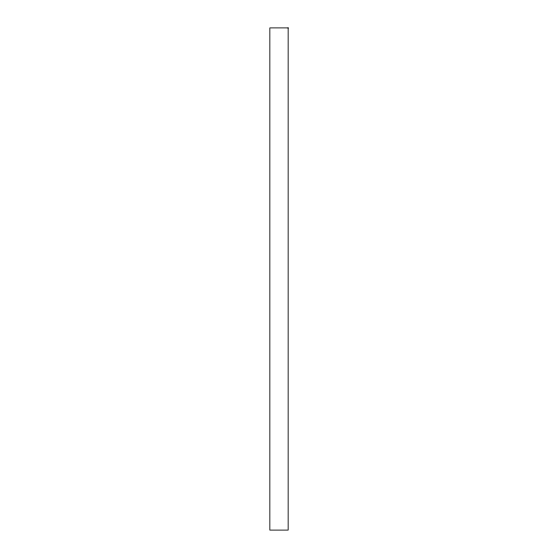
<?xml version="1.0" encoding="UTF-8"?>
<svg xmlns="http://www.w3.org/2000/svg" width="558" height="558" viewBox="0 0 558 558"><rect width="100%" height="100%" fill="white"/><g stroke="black" fill="none" stroke-linecap="round" stroke-linejoin="round"><path stroke-width="0.84" d="M288.151 27.9L269.849 27.9L269.849 530.1L288.151 530.1L288.151 27.9"/></g></svg>
